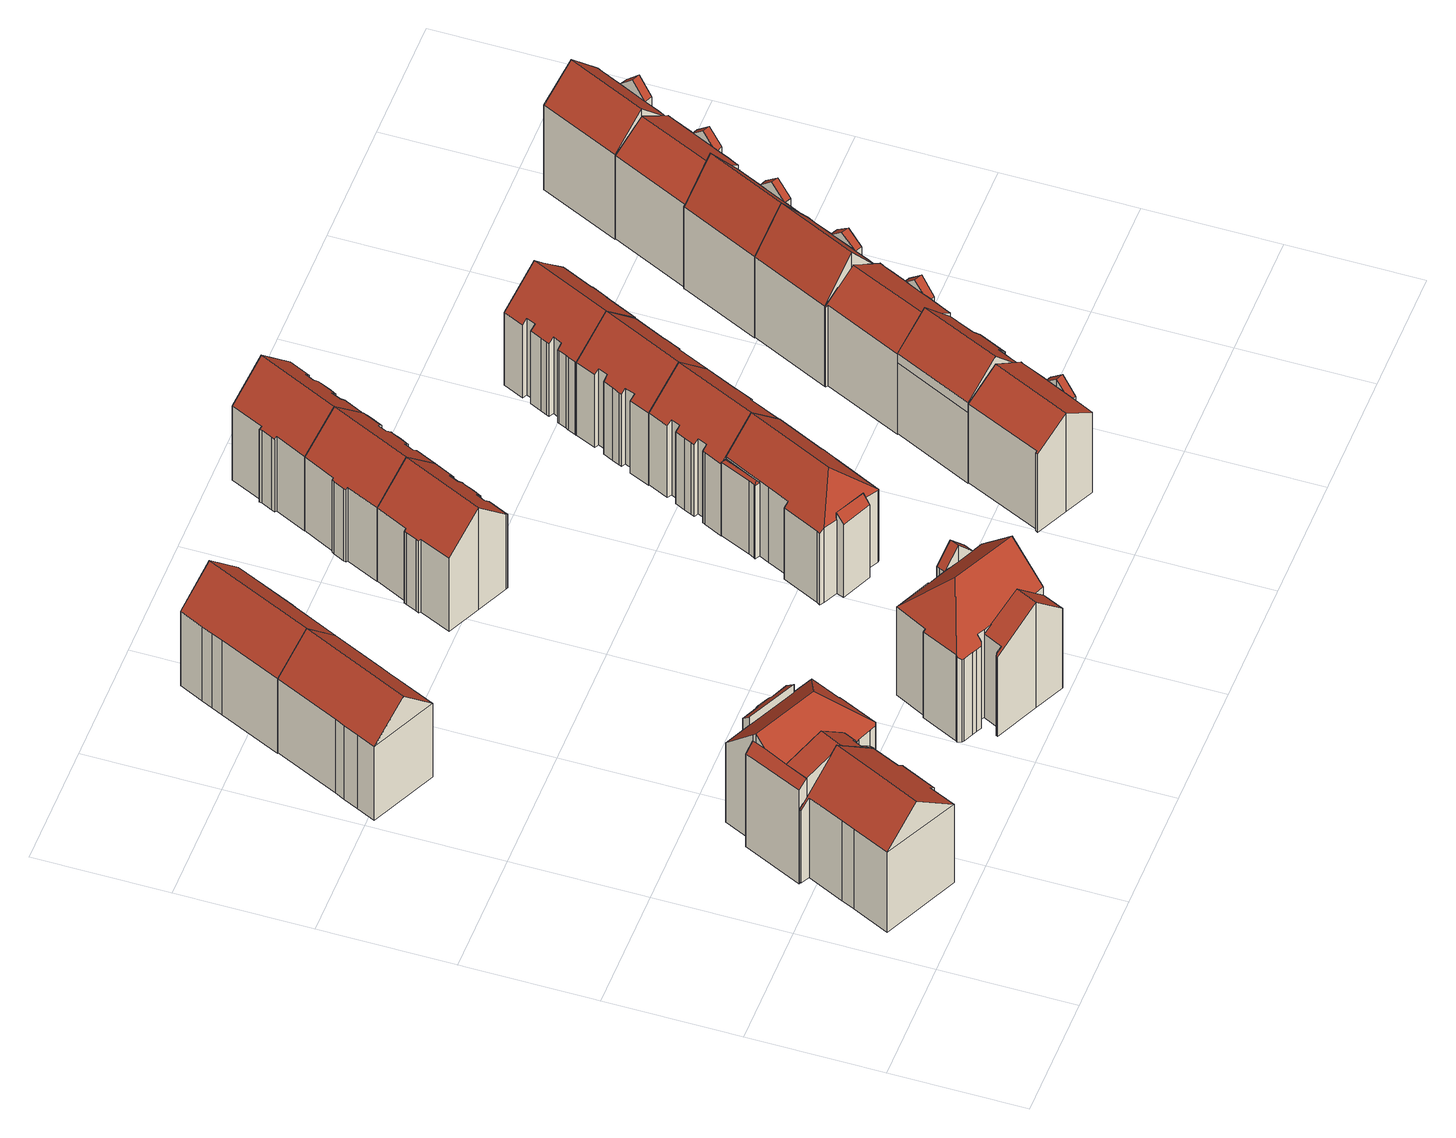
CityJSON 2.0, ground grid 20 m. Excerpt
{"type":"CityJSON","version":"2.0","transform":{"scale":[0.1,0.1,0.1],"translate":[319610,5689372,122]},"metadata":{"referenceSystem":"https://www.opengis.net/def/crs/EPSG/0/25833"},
"CityObjects":{
"building1":{"type":"Building","attributes":{"Dachtyp_tdc":"tdcFreeFormRoof","Gemeindeschluessel":14713000,"Dachneigung":39.75,"QualitaetDacherkennung":78,"Geometrietyp2DReferenz":"3000","function":"31001_9998","roofType":"5000","measuredHeight":20.87},"geometry":[{"type":"MultiSurface","lod":"2","boundaries":[[[0,1,2,3]],[[1,4,5,2]],[[4,6,7,5]],[[6,8,9,7]],[[8,10,11,9]],[[10,12,13,11]],[[12,14,15,13]],[[14,16,17,15]],[[16,18,19,17]],[[18,20,21,19]],[[20,22,23,21]],[[22,24,25,23]],[[24,26,27,25]],[[26,0,3,27]],[[8,6,4,1,28,29,12,10]],[[16,14,29,28,0,26,24,22,20,18]],[[14,12,29]],[[1,0,28]],[[3,2,5,7,9,11,13,15,17,19,21,23,25,27]]],"semantics":{"surfaces":[{"type":"WallSurface"},{"type":"RoofSurface"},{"type":"GroundSurface"}],"values":[0,0,0,0,0,0,0,0,0,0,0,0,0,0,1,1,0,0,2]}}]},
"building2":{"type":"Building","attributes":{"Gemeindeschluessel":14713000,"Geometrietyp2DReferenz":"3000","function":"31001_9998","roofType":"9999"},"children":["building2-1","building2-2","building2-3","building2-4"]},
"building2-1":{"type":"BuildingPart","attributes":{"Dachtyp_tdc":"tdcPolyFlatRoof","Dachneigung":44.65,"QualitaetDacherkennung":57,"Geometrietyp2DReferenz":"3000","roofType":"2100","measuredHeight":19.2},"parents":["building2"],"geometry":[{"type":"MultiSurface","lod":"2","boundaries":[[[30,31,32,33]],[[31,34,35,32]],[[34,36,37,35]],[[36,34,31,30,38,39,40]],[[33,32,35,37,41,42]],[[43,39,38]],[[33,42,43,38,30]],[[42,41,40,39,43]],[[41,37,36,40]]],"semantics":{"surfaces":[{"type":"WallSurface"},{"type":"RoofSurface"},{"type":"GroundSurface"},{"type":"ClosureSurface"}],"values":[0,0,0,1,2,0,3,3,3]}}]},
"building2-2":{"type":"BuildingPart","attributes":{"Dachtyp_tdc":"tdcGableRoof","Dachneigung":11.44,"QualitaetDacherkennung":42,"Geometrietyp2DReferenz":"3000","roofType":"3100","measuredHeight":20.58},"parents":["building2"],"geometry":[{"type":"MultiSurface","lod":"2","boundaries":[[[44,45,46,47]],[[45,48,49,46]],[[48,50,51,49]],[[50,52,53,51]],[[52,54,55,53]],[[54,56,57,55]],[[56,30,33,57]],[[58,44,47,59,60]],[[61,38,30,56]],[[56,54,52,50,48,45,44,58,62,61]],[[47,46,49,51,53,55,57,33,42,63,64,59]],[[42,33,30,38,43]],[[65,43,38,61]],[[63,42,43,65]],[[62,66,65,61]],[[66,64,63,65]],[[58,60,66,62]],[[60,59,64,66]]],"semantics":{"surfaces":[{"type":"WallSurface"},{"type":"RoofSurface"},{"type":"GroundSurface"},{"type":"ClosureSurface"}],"values":[0,0,0,0,0,0,0,0,1,1,2,3,0,3,0,3,0,3]}}]},
"building2-3":{"type":"BuildingPart","attributes":{"Dachtyp_tdc":"tdcPolyFlatRoof","Dachneigung":42.84,"QualitaetDacherkennung":52,"Geometrietyp2DReferenz":"3000","roofType":"2100","measuredHeight":16.58},"parents":["building2"],"geometry":[{"type":"MultiSurface","lod":"2","boundaries":[[[67,68,69,70]],[[68,71,72,69]],[[71,73,74,72]],[[73,75,76,74]],[[75,77,78,76]],[[77,79,80,78]],[[79,81,82,80]],[[81,83,84,85,82]],[[86,87,88,89]],[[87,67,70,88]],[[87,86,90,83,81,79,77,75,73,71,68,67]],[[70,69,72,74,76,78,80,82,85,91,88]],[[92,84,83,90]],[[92,91,85,84]],[[89,92,90,86]],[[89,88,91,92]]],"semantics":{"surfaces":[{"type":"WallSurface"},{"type":"RoofSurface"},{"type":"GroundSurface"},{"type":"ClosureSurface"}],"values":[0,0,0,0,0,0,0,0,0,0,1,2,0,3,0,3]}}]},
"building2-4":{"type":"BuildingPart","attributes":{"Dachtyp_tdc":"tdcHipAndGableRoof","Dachneigung":46.9,"QualitaetDacherkennung":41,"Geometrietyp2DReferenz":"3000","roofType":"5000","measuredHeight":20.92},"parents":["building2"],"geometry":[{"type":"MultiSurface","lod":"2","boundaries":[[[93,94,95,96]],[[94,97,98,95]],[[97,99,100,98]],[[99,60,59,100]],[[101,102,103,37,36]],[[102,89,88,103]],[[84,104,105,85]],[[104,106,107,105]],[[106,108,109,107]],[[108,110,111,109]],[[110,112,113,111]],[[112,114,115,113]],[[114,116,117,115]],[[116,93,96,117]],[[112,110,108,106,104,118]],[[104,84,92,89,102,101,119,118]],[[119,39,43,65,66,60,99,97,94,93,116,114,112,118]],[[96,95,98,100,59,64,63,42,41,37,103,88,91,85,105,107,109,111,113,115,117]],[[43,42,63,65]],[[65,63,64,66]],[[66,64,59,60]],[[40,39,119]],[[41,42,43,39,40]],[[101,36,40,119]],[[41,40,36,37]],[[91,88,89,92]],[[84,85,91,92]]],"semantics":{"surfaces":[{"type":"WallSurface"},{"type":"RoofSurface"},{"type":"GroundSurface"},{"type":"ClosureSurface"}],"values":[0,0,0,0,0,0,0,0,0,0,0,0,0,0,1,1,1,2,3,3,3,0,3,0,3,3,3]}}]},
"building3":{"type":"Building","attributes":{"Dachtyp_tdc":"tdcFreeFormRoof","Gemeindeschluessel":14713000,"Dachneigung":45.04,"QualitaetDacherkennung":90,"Geometrietyp2DReferenz":"3000","function":"31001_9998","roofType":"5000","measuredHeight":19.59},"geometry":[{"type":"MultiSurface","lod":"2","boundaries":[[[120,121,122,123]],[[121,124,125,122]],[[124,126,127,125]],[[126,128,129,127]],[[128,130,131,129]],[[130,132,133,131]],[[132,134,135,133]],[[134,136,137,135]],[[136,138,139,137]],[[138,140,141,139]],[[140,120,123,141]],[[130,128,142,143,138,136,134,132]],[[142,126,124,121,120,140,143]],[[138,143,140]],[[126,142,128]],[[123,122,125,127,129,131,133,135,137,139,141]]],"semantics":{"surfaces":[{"type":"WallSurface"},{"type":"RoofSurface"},{"type":"GroundSurface"}],"values":[0,0,0,0,0,0,0,0,0,0,0,1,1,0,0,2]}}]},
"building4":{"type":"Building","attributes":{"Dachtyp_tdc":"tdcFreeFormRoof","Gemeindeschluessel":14713000,"Dachneigung":44.85,"QualitaetDacherkennung":90,"Geometrietyp2DReferenz":"3000","function":"31001_9998","roofType":"5000","measuredHeight":19.82},"geometry":[{"type":"MultiSurface","lod":"2","boundaries":[[[126,144,145,146]],[[144,147,148,145]],[[147,149,150,148]],[[149,151,152,150]],[[151,153,154,152]],[[153,155,156,154]],[[155,157,158,156]],[[157,159,160,158]],[[159,161,162,160]],[[161,128,163,162]],[[128,126,146,163]],[[164,151,149,147,144,126,142]],[[161,159,157,155,153,164,142,128]],[[126,128,142]],[[153,151,164]],[[146,145,148,150,152,154,156,158,160,162,163]]],"semantics":{"surfaces":[{"type":"WallSurface"},{"type":"RoofSurface"},{"type":"GroundSurface"}],"values":[0,0,0,0,0,0,0,0,0,0,0,1,1,0,0,2]}}]},
"building5":{"type":"Building","attributes":{"Gemeindeschluessel":14713000,"Geometrietyp2DReferenz":"3000","function":"31001_9998","roofType":"9999"},"children":["building5-1","building5-2","building5-3"]},
"building5-1":{"type":"BuildingPart","attributes":{"Dachtyp_tdc":"tdcGableRoof","Dachneigung":51.27,"QualitaetDacherkennung":56,"Geometrietyp2DReferenz":"3000","roofType":"3100","measuredHeight":19.73},"parents":["building5"],"geometry":[{"type":"MultiSurface","lod":"2","boundaries":[[[165,166,167,168]],[[166,169,170,167]],[[169,171,172,170]],[[171,173,174,172]],[[173,175,176,174]],[[175,177,178,176]],[[177,179,180,178]],[[179,181,182,180]],[[177,175,173,171,169,166,165,183,184]],[[184,185,181,179,177]],[[186,168,167,170,172,174,176,178,180,182]],[[187,185,184]],[[186,182,181,185,187]],[[183,187,184]],[[165,168,186,187,183]]],"semantics":{"surfaces":[{"type":"WallSurface"},{"type":"RoofSurface"},{"type":"GroundSurface"},{"type":"ClosureSurface"}],"values":[0,0,0,0,0,0,0,0,1,1,2,0,3,0,3]}}]},
"building5-2":{"type":"BuildingPart","attributes":{"Dachtyp_tdc":"tdcHipAndGableRoof","Dachneigung":44.25,"QualitaetDacherkennung":59,"Geometrietyp2DReferenz":"3000","roofType":"5000","measuredHeight":22.32},"parents":["building5"],"geometry":[{"type":"MultiSurface","lod":"2","boundaries":[[[188,189,182,181]],[[188,190,191,189]],[[190,192,193,194,191]],[[195,196,197,198,199]],[[196,200,201,197]],[[200,202,203,201]],[[202,204,205,203]],[[204,206,207,205]],[[206,208,209,207]],[[208,210,211,209]],[[210,212,213,211]],[[212,214,215,213]],[[214,216,217,215]],[[216,218,219,217]],[[218,220,221,219]],[[220,222,167,221]],[[222,223,165,168,167]],[[220,218,216,214,224]],[[214,212,210,208,206,204,202,200,196,195,225,226,227,192,190,224]],[[190,188,181,228,185,187,183,223,222,220,224]],[[182,189,191,194,229,198,197,201,203,205,207,209,211,213,215,217,219,221,167,168,186]],[[227,193,192]],[[199,225,195]],[[198,229,226,225,199]],[[229,194,193,227,226]],[[228,181,185]],[[183,165,223]],[[181,182,186,187,185]],[[187,186,168,165,183]]],"semantics":{"surfaces":[{"type":"WallSurface"},{"type":"RoofSurface"},{"type":"GroundSurface"},{"type":"ClosureSurface"}],"values":[0,0,0,0,0,0,0,0,0,0,0,0,0,0,0,0,0,1,1,1,2,0,0,3,3,0,0,3,3]}}]},
"building5-3":{"type":"BuildingPart","attributes":{"Dachtyp_tdc":"tdcGableRoof","Dachneigung":33.72,"QualitaetDacherkennung":73,"Geometrietyp2DReferenz":"3000","roofType":"3100","measuredHeight":20.06},"parents":["building5"],"geometry":[{"type":"MultiSurface","lod":"2","boundaries":[[[230,231,232,233]],[[231,199,198,232]],[[193,234,235,194]],[[234,236,237,235]],[[236,238,239,237]],[[238,240,241,239]],[[240,230,233,241]],[[236,234,193,227,242]],[[242,225,199,231,230,240,238,236]],[[233,232,198,229,194,235,237,239,241]],[[226,225,242]],[[229,198,199,225,226]],[[227,226,242]],[[229,226,227,193,194]]],"semantics":{"surfaces":[{"type":"WallSurface"},{"type":"RoofSurface"},{"type":"GroundSurface"},{"type":"ClosureSurface"}],"values":[0,0,0,0,0,0,0,1,1,2,0,3,0,3]}}]},
"building6":{"type":"Building","attributes":{"Dachtyp_tdc":"tdcGableRoof","Gemeindeschluessel":14713000,"Dachneigung":44.15,"QualitaetDacherkennung":84,"Geometrietyp2DReferenz":"3000","function":"31001_9998","roofType":"3100","measuredHeight":19.46},"geometry":[{"type":"MultiSurface","lod":"2","boundaries":[[[243,244,245,246]],[[244,247,248,245]],[[247,249,250,248]],[[249,251,252,250]],[[251,253,254,252]],[[253,255,256,254]],[[255,257,258,256]],[[257,259,260,258]],[[259,261,262,260]],[[261,263,264,262]],[[263,265,266,264]],[[265,267,268,266]],[[267,269,270,268]],[[269,271,272,270]],[[271,273,274,272]],[[273,275,276,274]],[[275,277,278,276]],[[277,279,280,278]],[[279,281,282,280]],[[281,283,284,282]],[[283,285,286,284]],[[285,287,288,286]],[[287,243,246,288]],[[283,281,279,277,275,273,271,269,267,265]],[[265,263,261,259,257,255,253,251,249,247,244,243,287,285,283]],[[246,245,248,250,252,254,256,258,260,262,264,266,268,270,272,274,276,278,280,282,284,286,288]]],"semantics":{"surfaces":[{"type":"WallSurface"},{"type":"RoofSurface"},{"type":"GroundSurface"}],"values":[0,0,0,0,0,0,0,0,0,0,0,0,0,0,0,0,0,0,0,0,0,0,0,1,1,2]}}]},
"building7":{"type":"Building","attributes":{"Gemeindeschluessel":14713000,"Geometrietyp2DReferenz":"3000","function":"31001_9998","roofType":"9999"},"children":["building7-1","building7-2","building7-3"]},
"building7-1":{"type":"BuildingPart","attributes":{"Dachtyp_tdc":"tdcHipAndGableRoof","Dachneigung":44.62,"QualitaetDacherkennung":84,"Geometrietyp2DReferenz":"3000","roofType":"5000","measuredHeight":19.19},"parents":["building7"],"geometry":[{"type":"MultiSurface","lod":"2","boundaries":[[[289,290,291,292]],[[290,293,294,291]],[[293,295,296,297,294]],[[298,299,300,301,302]],[[299,303,304,300]],[[303,305,306,304]],[[305,307,308,306]],[[307,309,310,308]],[[309,311,312,310]],[[311,313,314,312]],[[313,315,316,314]],[[315,317,318,316]],[[317,319,320,318]],[[321,322,323,324]],[[322,325,326,323]],[[325,327,328,326]],[[327,289,292,328]],[[322,321,329,319,317,315,313,330]],[[313,311,309,307,305,303,299,330]],[[299,298,295,293,290,289,327,325,322,330]],[[292,291,294,297,301,300,304,306,308,310,312,314,316,318,320,331,324,323,326,328]],[[302,296,295,298]],[[302,301,297,296]],[[331,320,319,329]],[[321,324,331,329]]],"semantics":{"surfaces":[{"type":"WallSurface"},{"type":"RoofSurface"},{"type":"GroundSurface"},{"type":"ClosureSurface"}],"values":[0,0,0,0,0,0,0,0,0,0,0,0,0,0,0,0,0,1,1,1,2,0,3,3,3]}}]},
"building7-2":{"type":"BuildingPart","attributes":{"Dachtyp_tdc":"tdcFreeFormRoof","Dachneigung":43,"QualitaetDacherkennung":37,"Geometrietyp2DReferenz":"3000","roofType":"5000","measuredHeight":14.44},"parents":["building7"],"geometry":[{"type":"MultiSurface","lod":"2","boundaries":[[[332,333,334,335]],[[333,336,337,334]],[[336,302,301,337]],[[296,338,339,297]],[[338,332,335,339]],[[302,336,340]],[[336,333,332,338,341,340]],[[338,296,341]],[[296,302,340,341]],[[335,334,337,301,297,339]],[[297,301,302,296]]],"semantics":{"surfaces":[{"type":"WallSurface"},{"type":"RoofSurface"},{"type":"GroundSurface"},{"type":"ClosureSurface"}],"values":[0,0,0,0,0,1,1,1,1,2,3]}}]},
"building7-3":{"type":"BuildingPart","attributes":{"Dachtyp_tdc":"tdcPolyFlatRoof","Dachneigung":49.76,"QualitaetDacherkennung":43,"Geometrietyp2DReferenz":"3000","roofType":"2100","measuredHeight":15.34},"parents":["building7"],"geometry":[{"type":"MultiSurface","lod":"2","boundaries":[[[342,343,344,320,319]],[[343,345,346,344]],[[345,347,321,324,346]],[[348,347,345,343,342]],[[320,344,346,324,331]],[[329,321,347,348]],[[329,331,324,321]],[[319,329,348,342]],[[319,320,331,329]]],"semantics":{"surfaces":[{"type":"WallSurface"},{"type":"RoofSurface"},{"type":"GroundSurface"},{"type":"ClosureSurface"}],"values":[0,0,0,1,2,0,3,0,3]}}]},
"building8":{"type":"Building","attributes":{"Dachtyp_tdc":"tdcGableRoof","Gemeindeschluessel":14713000,"Dachneigung":44.43,"QualitaetDacherkennung":83,"Geometrietyp2DReferenz":"3000","function":"31001_9998","roofType":"3100","measuredHeight":19.57},"geometry":[{"type":"MultiSurface","lod":"2","boundaries":[[[349,350,351,352]],[[350,353,354,351]],[[353,355,356,354]],[[355,357,358,356]],[[357,359,360,358]],[[359,361,362,360]],[[361,363,364,362]],[[363,365,366,364]],[[365,367,368,366]],[[367,369,370,368]],[[369,285,371,370]],[[285,283,372,371]],[[283,281,373,372]],[[281,374,375,373]],[[374,376,377,375]],[[376,378,379,377]],[[378,380,381,379]],[[380,382,383,381]],[[382,384,385,383]],[[384,386,387,385]],[[386,388,389,387]],[[388,390,391,389]],[[390,392,393,391]],[[392,349,352,393]],[[388,386,384,382,380,378,376,374,281,283]],[[283,285,369,367,365,363,361,359,357,355,353,350,349,392,390,388]],[[352,351,354,356,358,360,362,364,366,368,370,371,372,373,375,377,379,381,383,385,387,389,391,393]]],"semantics":{"surfaces":[{"type":"WallSurface"},{"type":"RoofSurface"},{"type":"GroundSurface"}],"values":[0,0,0,0,0,0,0,0,0,0,0,0,0,0,0,0,0,0,0,0,0,0,0,0,1,1,2]}}]},
"building9":{"type":"Building","attributes":{"Dachtyp_tdc":"tdcGableRoof","Gemeindeschluessel":14713000,"Dachneigung":44.31,"QualitaetDacherkennung":84,"Geometrietyp2DReferenz":"3000","function":"31001_9998","roofType":"3100","measuredHeight":19.66},"geometry":[{"type":"MultiSurface","lod":"2","boundaries":[[[394,395,396,397]],[[395,398,399,396]],[[398,400,401,399]],[[400,402,403,401]],[[402,404,405,403]],[[404,406,407,405]],[[406,408,409,407]],[[408,410,411,409]],[[410,412,413,411]],[[412,414,415,413]],[[414,416,417,415]],[[416,418,419,417]],[[418,420,421,419]],[[420,422,423,421]],[[422,424,425,423]],[[424,426,427,425]],[[426,428,429,427]],[[428,430,431,429]],[[430,388,432,431]],[[388,386,433,432]],[[386,434,435,433]],[[434,394,397,435]],[[388,430,428,426,424,422,420,418,416,414,412,410,408,406]],[[406,404,402,400,398,395,394,434,386,388]],[[397,396,399,401,403,405,407,409,411,413,415,417,419,421,423,425,427,429,431,432,433,435]]],"semantics":{"surfaces":[{"type":"WallSurface"},{"type":"RoofSurface"},{"type":"GroundSurface"}],"values":[0,0,0,0,0,0,0,0,0,0,0,0,0,0,0,0,0,0,0,0,0,0,1,1,2]}}]},
"building10":{"type":"Building","attributes":{"Dachtyp_tdc":"tdcGableRoof","Gemeindeschluessel":14713000,"Dachneigung":44.02,"QualitaetDacherkennung":83,"Geometrietyp2DReferenz":"3000","function":"31001_9998","roofType":"3100","measuredHeight":19.25},"geometry":[{"type":"MultiSurface","lod":"2","boundaries":[[[436,437,438,439]],[[437,440,441,438]],[[440,442,443,441]],[[442,444,445,443]],[[444,446,447,445]],[[446,448,449,447]],[[448,450,451,449]],[[450,452,453,451]],[[452,454,455,453]],[[454,456,457,455]],[[456,458,459,457]],[[458,460,461,459]],[[460,462,463,461]],[[462,464,465,463]],[[464,466,467,465]],[[466,468,469,467]],[[468,470,471,469]],[[470,472,473,471]],[[472,474,475,473]],[[474,476,477,475]],[[476,436,439,477]],[[472,470,468,466,464,462,460,458]],[[458,456,454,452,450,448,446,444,442,440,437,436,476,474,472]],[[439,438,441,443,445,447,449,451,453,455,457,459,461,463,465,467,469,471,473,475,477]]],"semantics":{"surfaces":[{"type":"WallSurface"},{"type":"RoofSurface"},{"type":"GroundSurface"}],"values":[0,0,0,0,0,0,0,0,0,0,0,0,0,0,0,0,0,0,0,0,0,1,1,2]}}]},
"building11":{"type":"Building","attributes":{"Gemeindeschluessel":14713000,"Geometrietyp2DReferenz":"3000","function":"31001_9998","roofType":"9999"},"children":["building11-1","building11-2"]},
"building11-1":{"type":"BuildingPart","attributes":{"Dachtyp_tdc":"tdcGableRoof","Dachneigung":36.15,"QualitaetDacherkennung":61,"Geometrietyp2DReferenz":"3000","roofType":"3100","measuredHeight":18.85},"parents":["building11"],"geometry":[{"type":"MultiSurface","lod":"2","boundaries":[[[478,479,480,481]],[[479,482,483,480]],[[482,484,485,483]],[[484,486,487,485]],[[486,488,489,487]],[[488,490,491,489]],[[490,492,491]],[[493,494,495,496,497]],[[494,498,499,495]],[[498,500,501,499]],[[500,478,481,501]],[[494,493,502,503,504,490,488,486,484,482]],[[482,479,478,500,498,494]],[[481,480,483,485,487,489,491,505,496,495,499,501]],[[497,502,493]],[[504,492,490]],[[496,505,503,502,497]],[[505,491,492,504,503]]],"semantics":{"surfaces":[{"type":"WallSurface"},{"type":"RoofSurface"},{"type":"GroundSurface"},{"type":"ClosureSurface"}],"values":[0,0,0,0,0,0,0,0,0,0,0,1,1,2,0,0,3,3]}}]},
"building11-2":{"type":"BuildingPart","attributes":{"Dachtyp_tdc":"tdcGableRoof","Dachneigung":45.6,"QualitaetDacherkennung":37,"Geometrietyp2DReferenz":"3000","roofType":"3100","measuredHeight":16.91},"parents":["building11"],"geometry":[{"type":"MultiSurface","lod":"2","boundaries":[[[506,497,496,507]],[[492,508,509,491]],[[508,510,511,509]],[[510,512,513,511]],[[512,514,515,513]],[[514,516,517,515]],[[510,508,492,504,518]],[[518,502,516,506,497,506,516,514,512,510]],[[517,507,496,507,517,505,491,509,511,513,515]],[[516,506,507,517]],[[503,502,518]],[[505,517,516,502,503]],[[504,503,518]],[[505,503,504,492,491]]],"semantics":{"surfaces":[{"type":"WallSurface"},{"type":"RoofSurface"},{"type":"GroundSurface"},{"type":"ClosureSurface"}],"values":[0,0,0,0,0,0,1,1,2,3,0,3,0,3]}}]},
"building12":{"type":"Building","attributes":{"Dachtyp_tdc":"tdcGableRoof","Gemeindeschluessel":14713000,"Dachneigung":45,"QualitaetDacherkennung":86,"Geometrietyp2DReferenz":"3000","function":"31001_9998","roofType":"3100","measuredHeight":19.48},"geometry":[{"type":"MultiSurface","lod":"2","boundaries":[[[519,520,521,522]],[[520,523,524,521]],[[523,525,526,524]],[[525,527,528,526]],[[527,529,530,528]],[[529,531,532,530]],[[531,533,534,532]],[[533,535,536,534]],[[535,537,538,536]],[[537,539,540,538]],[[539,541,542,540]],[[541,543,544,542]],[[543,545,546,544]],[[545,547,548,546]],[[547,549,550,548]],[[549,460,551,550]],[[460,552,553,551]],[[552,554,555,553]],[[554,556,557,555]],[[556,519,522,557]],[[552,460,549,547,545,543,541,539]],[[539,537,535,533,531,529,527,525,523,520,519,556,554,552]],[[522,521,524,526,528,530,532,534,536,538,540,542,544,546,548,550,551,553,555,557]]],"semantics":{"surfaces":[{"type":"WallSurface"},{"type":"RoofSurface"},{"type":"GroundSurface"}],"values":[0,0,0,0,0,0,0,0,0,0,0,0,0,0,0,0,0,0,0,0,1,1,2]}}]},
"building13":{"type":"Building","attributes":{"Dachtyp_tdc":"tdcFreeFormRoof","Gemeindeschluessel":14713000,"Dachneigung":47.88,"QualitaetDacherkennung":55,"Geometrietyp2DReferenz":"3000","function":"31001_9998","roofType":"5000","measuredHeight":20.27},"geometry":[{"type":"MultiSurface","lod":"2","boundaries":[[[558,559,560,561]],[[559,562,563,560]],[[562,564,565,563]],[[564,566,567,565]],[[566,568,569,567]],[[568,570,571,569]],[[570,572,573,571]],[[572,574,575,573]],[[574,576,577,575]],[[576,578,579,577]],[[578,558,561,579]],[[580,581,582,583,584,585,586,587,588,570,589]],[[583,590,591,584]],[[578,585,584,591,558]],[[558,591,590,559]],[[559,590,583,582,562]],[[566,580,589,568]],[[568,589,570]],[[570,588,572]],[[572,588,587,574]],[[574,587,586,576]],[[576,586,585,578]],[[562,582,581,564]],[[564,581,580,566]],[[561,560,563,565,567,569,571,573,575,577,579]]],"semantics":{"surfaces":[{"type":"WallSurface"},{"type":"RoofSurface"},{"type":"GroundSurface"}],"values":[0,0,0,0,0,0,0,0,0,0,0,1,1,0,0,0,0,0,0,0,0,0,0,0,2]}}]},
"building14":{"type":"Building","attributes":{"Dachtyp_tdc":"tdcGableRoof","Gemeindeschluessel":14713000,"Dachneigung":44.81,"QualitaetDacherkennung":83,"Geometrietyp2DReferenz":"3000","function":"31001_9998","roofType":"3100","measuredHeight":19.54},"geometry":[{"type":"MultiSurface","lod":"2","boundaries":[[[592,593,594,595]],[[593,596,597,594]],[[596,598,599,597]],[[598,600,601,599]],[[600,602,603,601]],[[602,604,605,603]],[[604,606,607,605]],[[606,608,609,607]],[[608,610,611,609]],[[610,612,613,611]],[[612,614,615,613]],[[614,616,617,615]],[[616,618,619,617]],[[618,620,621,619]],[[620,622,623,621]],[[622,624,625,623]],[[624,626,627,625]],[[626,628,629,627]],[[628,630,631,629]],[[630,632,633,631]],[[632,634,635,633]],[[634,539,636,635]],[[539,637,638,636]],[[637,639,640,638]],[[639,592,595,640]],[[539,634,632,630,628,626,624,622,620]],[[620,618,616,614,612,610,608,606,604,602,600,598,596,593,592,639,637,539]],[[595,594,597,599,601,603,605,607,609,611,613,615,617,619,621,623,625,627,629,631,633,635,636,638,640]]],"semantics":{"surfaces":[{"type":"WallSurface"},{"type":"RoofSurface"},{"type":"GroundSurface"}],"values":[0,0,0,0,0,0,0,0,0,0,0,0,0,0,0,0,0,0,0,0,0,0,0,0,0,1,1,2]}}]},
"building15":{"type":"Building","attributes":{"Gemeindeschluessel":14713000,"Geometrietyp2DReferenz":"3000","function":"31001_9998","roofType":"9999"},"children":["building15-1","building15-2"]},
"building15-1":{"type":"BuildingPart","attributes":{"Dachtyp_tdc":"tdcGableRoof","Dachneigung":45.87,"QualitaetDacherkennung":59,"Geometrietyp2DReferenz":"3000","roofType":"3100","measuredHeight":17.24},"parents":["building15"],"geometry":[{"type":"MultiSurface","lod":"2","boundaries":[[[641,642,643,644]],[[642,645,646,643]],[[645,647,648,646]],[[649,650,651,652,653]],[[645,652,651,654,647]],[[642,653,652,645]],[[641,649,653,642]],[[643,646,648,644]],[[644,648,647,641]],[[651,650,654]],[[654,650,649,641,647]]],"semantics":{"surfaces":[{"type":"WallSurface"},{"type":"RoofSurface"},{"type":"GroundSurface"},{"type":"ClosureSurface"}],"values":[0,0,0,1,1,0,0,2,3,0,3]}}]},
"building15-2":{"type":"BuildingPart","attributes":{"Dachtyp_tdc":"tdcGableRoof","Dachneigung":36.72,"QualitaetDacherkennung":59,"Geometrietyp2DReferenz":"3000","roofType":"3100","measuredHeight":19.15},"parents":["building15"],"geometry":[{"type":"MultiSurface","lod":"2","boundaries":[[[655,656,657,658]],[[656,659,660,657]],[[659,661,662,660]],[[661,663,664,662]],[[663,665,666,664]],[[665,667,668,666]],[[667,669,641,644,668]],[[670,648,647]],[[670,671,672,648]],[[671,673,674,672]],[[673,675,676,674]],[[675,677,678,676]],[[677,679,680,678]],[[679,655,658,680]],[[675,673,671,670,654,650,669,667,665,663,661,659]],[[659,656,655,679,677,675]],[[658,657,660,662,664,666,668,644,648,672,674,676,678,680]],[[641,669,649]],[[647,654,670]],[[650,649,669]],[[647,648,644,641]],[[647,641,649,650,654]]],"semantics":{"surfaces":[{"type":"WallSurface"},{"type":"RoofSurface"},{"type":"GroundSurface"},{"type":"ClosureSurface"}],"values":[0,0,0,0,0,0,0,0,0,0,0,0,0,0,1,1,2,0,0,0,3,3]}}]},
"building16":{"type":"Building","attributes":{"Gemeindeschluessel":14713000,"Geometrietyp2DReferenz":"3000","function":"31001_9998","roofType":"9999"},"children":["building16-1","building16-2"]},
"building16-1":{"type":"BuildingPart","attributes":{"Dachtyp_tdc":"tdcGableRoof","Dachneigung":38.39,"QualitaetDacherkennung":68,"Geometrietyp2DReferenz":"3000","roofType":"3100","measuredHeight":17.07},"parents":["building16"],"geometry":[{"type":"MultiSurface","lod":"2","boundaries":[[[681,682,683,684]],[[682,685,686,683]],[[685,687,688,686]],[[685,682,689]],[[682,681,690,691,689]],[[687,685,689,691,692]],[[684,683,686,688]],[[684,688,687,681]],[[691,690,692]],[[692,690,681,687]]],"semantics":{"surfaces":[{"type":"WallSurface"},{"type":"RoofSurface"},{"type":"GroundSurface"},{"type":"ClosureSurface"}],"values":[0,0,0,0,1,1,2,3,0,3]}}]},
"building16-2":{"type":"BuildingPart","attributes":{"Dachtyp_tdc":"tdcGableRoof","Dachneigung":52.2,"QualitaetDacherkennung":71,"Geometrietyp2DReferenz":"3000","roofType":"3100","measuredHeight":21.89},"parents":["building16"],"geometry":[{"type":"MultiSurface","lod":"2","boundaries":[[[693,694,681,684]],[[695,688,687]],[[695,696,697,688]],[[696,698,699,697]],[[698,700,701,699]],[[700,702,703,701]],[[702,704,705,703]],[[704,706,707,705]],[[706,708,709,707]],[[708,710,711,709]],[[710,712,713,711]],[[712,714,715,713]],[[714,716,717,715]],[[716,718,719,717]],[[718,693,684,719]],[[714,712,710,708]],[[708,706,704,702,700,698,696,695,692,690,694,693,718,716,714]],[[684,688,697,699,701,703,705,707,709,711,713,715,717,719]],[[687,692,695]],[[690,681,694]],[[687,688,684,681]],[[687,681,690,692]]],"semantics":{"surfaces":[{"type":"WallSurface"},{"type":"RoofSurface"},{"type":"GroundSurface"},{"type":"ClosureSurface"}],"values":[0,0,0,0,0,0,0,0,0,0,0,0,0,0,0,1,1,2,0,0,3,3]}}]},
"building17":{"type":"Building","attributes":{"Gemeindeschluessel":14713000,"Geometrietyp2DReferenz":"3000","function":"31001_9998","roofType":"9999"},"children":["building17-1","building17-2"]},
"building17-1":{"type":"BuildingPart","attributes":{"Dachtyp_tdc":"tdcGableRoof","Dachneigung":43.31,"QualitaetDacherkennung":60,"Geometrietyp2DReferenz":"3000","roofType":"3100","measuredHeight":17.41},"parents":["building17"],"geometry":[{"type":"MultiSurface","lod":"2","boundaries":[[[720,721,722,723]],[[721,724,725,722]],[[726,720,723,727]],[[728,729,730,731,732]],[[733,731,730,734,724]],[[721,733,724]],[[720,732,731,733,721]],[[726,728,732,720]],[[723,722,725,727]],[[727,725,724,726]],[[730,729,734]],[[734,729,728,726,724]]],"semantics":{"surfaces":[{"type":"WallSurface"},{"type":"RoofSurface"},{"type":"GroundSurface"},{"type":"ClosureSurface"}],"values":[0,0,0,1,1,0,0,0,2,3,0,3]}}]},
"building17-2":{"type":"BuildingPart","attributes":{"Dachtyp_tdc":"tdcGableRoof","Dachneigung":53.65,"QualitaetDacherkennung":72,"Geometrietyp2DReferenz":"3000","roofType":"3100","measuredHeight":22.11},"parents":["building17"],"geometry":[{"type":"MultiSurface","lod":"2","boundaries":[[[735,736,728,726,727,737]],[[738,725,724]],[[738,739,740,725]],[[739,741,742,740]],[[741,714,743,742]],[[714,712,744,743]],[[712,745,746,744]],[[745,747,748,746]],[[747,749,750,748]],[[749,751,752,750]],[[751,735,737,752]],[[747,745,712,714]],[[714,741,739,738,734,729,736,735,751,749,747]],[[737,727,725,740,742,743,744,746,748,750,752]],[[724,734,738]],[[729,728,736]],[[724,725,727,726]],[[724,726,728,729,734]]],"semantics":{"surfaces":[{"type":"WallSurface"},{"type":"RoofSurface"},{"type":"GroundSurface"},{"type":"ClosureSurface"}],"values":[0,0,0,0,0,0,0,0,0,0,0,1,1,2,0,0,3,3]}}]},
"building18":{"type":"Building","attributes":{"Gemeindeschluessel":14713000,"Geometrietyp2DReferenz":"3000","function":"31001_9998","roofType":"9999"},"children":["building18-1","building18-2"]},
"building18-1":{"type":"BuildingPart","attributes":{"Dachtyp_tdc":"tdcGableRoof","Dachneigung":35.39,"QualitaetDacherkennung":61,"Geometrietyp2DReferenz":"3000","roofType":"3100","measuredHeight":19.53},"parents":["building18"],"geometry":[{"type":"MultiSurface","lod":"2","boundaries":[[[753,754,755]],[[756,757,758,759,760]],[[757,761,762,758]],[[761,763,764,762]],[[763,765,766,764]],[[765,745,767,766]],[[745,768,769,767]],[[768,770,771,769]],[[770,772,773,771]],[[772,774,775,773]],[[774,776,777,775]],[[776,778,779,777]],[[778,753,755,779]],[[774,772,770,768,745,765]],[[765,763,761,757,756,780,781,753,778,776,774]],[[755,759,758,762,764,766,767,769,771,773,775,777,779]],[[760,780,756]],[[781,754,753]],[[760,759,755,754]],[[760,754,781,780]]],"semantics":{"surfaces":[{"type":"WallSurface"},{"type":"RoofSurface"},{"type":"GroundSurface"},{"type":"ClosureSurface"}],"values":[0,0,0,0,0,0,0,0,0,0,0,0,0,1,1,2,0,0,3,3]}}]},
"building18-2":{"type":"BuildingPart","attributes":{"Dachtyp_tdc":"tdcGableRoof","Dachneigung":43.21,"QualitaetDacherkennung":66,"Geometrietyp2DReferenz":"3000","roofType":"3100","measuredHeight":17.49},"parents":["building18"],"geometry":[{"type":"MultiSurface","lod":"2","boundaries":[[[754,782,783,755]],[[782,784,785,783]],[[784,760,759,785]],[[784,782,786]],[[782,754,781,787,786]],[[760,784,786,787,780]],[[755,783,785,759]],[[755,759,760,754]],[[787,781,780]],[[780,781,754,760]]],"semantics":{"surfaces":[{"type":"WallSurface"},{"type":"RoofSurface"},{"type":"GroundSurface"},{"type":"ClosureSurface"}],"values":[0,0,0,0,1,1,2,3,0,3]}}]},
"building19":{"type":"Building","attributes":{"Gemeindeschluessel":14713000,"Geometrietyp2DReferenz":"3000","function":"31001_9998","roofType":"9999"},"children":["building19-1","building19-2"]},
"building19-1":{"type":"BuildingPart","attributes":{"Dachtyp_tdc":"tdcGableRoof","Dachneigung":47.66,"QualitaetDacherkennung":64,"Geometrietyp2DReferenz":"3000","roofType":"3100","measuredHeight":21.07},"parents":["building19"],"geometry":[{"type":"MultiSurface","lod":"2","boundaries":[[[788,789,790,791]],[[789,792,793,790]],[[792,794,795,793]],[[796,797,798,799]],[[797,800,801,798]],[[800,802,803,801]],[[802,804,805,803]],[[804,806,807,805]],[[806,808,809,807]],[[808,788,791,809]],[[804,802,800,797,796,810,794,792,789,788]],[[788,808,806,804]],[[791,790,793,795,799,798,801,803,805,807,809]],[[799,795,794,810,796]]],"semantics":{"surfaces":[{"type":"WallSurface"},{"type":"RoofSurface"},{"type":"GroundSurface"},{"type":"ClosureSurface"}],"values":[0,0,0,0,0,0,0,0,0,0,1,1,2,3]}}]},
"building19-2":{"type":"BuildingPart","attributes":{"Dachtyp_tdc":"tdcGableRoof","Dachneigung":47.85,"QualitaetDacherkennung":60,"Geometrietyp2DReferenz":"3000","roofType":"3100","measuredHeight":18.1},"parents":["building19"],"geometry":[{"type":"MultiSurface","lod":"2","boundaries":[[[811,812,813,814]],[[812,796,799,813]],[[794,811,814,795]],[[794,815,816,811]],[[812,816,815,796]],[[796,815,794,810]],[[811,816,812]],[[814,813,799,795]],[[794,795,799,796,810]]],"semantics":{"surfaces":[{"type":"WallSurface"},{"type":"RoofSurface"},{"type":"GroundSurface"},{"type":"ClosureSurface"}],"values":[0,0,0,1,1,0,0,2,3]}}]}
},
"vertices":[
[144,25,170],[29,79,173],[29,79,20],[144,25,20],[55,134,173],[55,134,20],[64,154,173],[64,154,20],[90,209,172],[90,209,20],[77,216,158],[77,216,20],[78,219,158],[78,219,20],[205,159,170],[205,159,20],[187,119,170],[187,119,20],[195,115,163],[195,115,20],[194,114,163],[194,114,20],[170,62,163],[170,62,20],[165,64,167],[165,64,20],[162,65,170],[162,65,20],[80,55,229],[142,189,229],
[90,213,208],[78,219,195],[78,219,16],[90,213,16],[119,308,194],[119,308,16],[132,303,208],[132,303,16],[106,247,208],[123,282,208],[130,297,208],[130,297,16],[106,247,16],[106,247,166],
[198,182,185],[194,184,188],[194,184,16],[198,182,16],[188,171,188],[188,171,16],[204,164,174],[204,164,16],[205,159,171],[205,159,16],[187,168,188],[187,168,16],[150,185,222],[150,185,16],[206,200,185],[206,200,16],[206,200,166],[166,219,222],[203,202,188],[166,219,16],[203,202,16],[166,219,166],[203,202,166],
[201,341,169],[227,329,169],[227,329,16],[201,341,16],[228,331,167],[228,331,16],[231,330,167],[231,330,16],[249,322,166],[249,322,16],[252,320,166],[252,320,16],[251,318,168],[251,318,16],[277,306,169],[277,306,16],[271,294,181],[271,294,167],[271,294,16],[195,329,182],[195,329,181],[195,329,16],[195,329,167],[270,293,182],[270,293,16],[270,293,167],
[223,186,159],[219,187,159],[219,187,16],[223,186,16],[217,192,163],[217,192,16],[218,195,166],[218,195,16],[132,303,219],[153,348,167],[153,348,16],[301,279,167],[301,279,16],[280,233,167],[280,233,16],[281,233,167],[281,233,16],[284,232,163],[284,232,16],[257,174,163],[257,174,16],[253,173,161],[253,173,16],[244,177,160],[244,177,16],[228,251,225],[130,297,225],
[20,817,153],[30,839,153],[30,839,12],[20,817,12],[37,853,153],[37,853,12],[82,950,153],[82,950,12],[182,904,153],[182,904,12],[150,835,153],[150,835,12],[148,830,153],[148,830,12],[140,814,153],[140,814,12],[138,809,153],[138,809,12],[107,742,153],[107,742,12],[7,789,153],[7,789,12],[132,927,208],[57,765,208],
[124,1042,153],[124,1042,10],[82,950,10],[132,1059,152],[132,1059,10],[140,1076,152],[140,1076,10],[157,1112,152],[157,1112,10],[257,1066,153],[257,1066,10],[225,997,154],[225,997,10],[223,992,154],[223,992,10],[215,975,154],[215,975,10],[212,970,154],[212,970,10],[182,904,10],[207,1089,208],
[503,185,142],[503,186,142],[503,186,15],[503,185,15],[509,182,151],[509,182,15],[531,173,180],[531,173,15],[535,181,180],[535,181,15],[537,186,180],[537,186,15],[560,175,212],[560,175,15],[585,164,181],[585,164,15],[579,150,181],[579,150,15],[532,172,182],[554,161,212],[578,150,182],[554,161,15],[554,161,182],
[594,143,182],[594,143,15],[570,92,238],[570,92,15],[546,40,182],[546,40,167],[546,40,15],[446,88,183],[435,94,183],[435,94,15],[446,88,15],[446,88,175],[431,87,176],[431,87,15],[426,85,172],[426,85,15],[418,89,172],[418,89,15],[412,92,172],[412,92,15],[397,99,172],[397,99,15],[394,101,172],[394,101,15],[392,107,177],[392,107,15],[393,109,180],[393,109,15],[419,164,179],[419,164,15],[422,162,183],[422,162,15],[447,211,183],[447,211,15],[503,186,182],[503,185,182],[474,138,238],[457,83,183],[501,61,183],[532,46,182],[579,150,182],[501,61,15],
[424,63,169],[432,59,175],[432,59,15],[424,63,15],[531,8,167],[531,8,15],[486,29,216],[486,29,15],[419,60,166],[419,60,15],[420,62,166],[420,62,15],[501,61,216],
[504,856,156],[498,843,156],[498,843,7],[504,856,7],[505,839,148],[505,839,7],[502,835,148],[502,835,7],[497,822,148],[497,822,7],[490,808,148],[490,808,7],[483,811,156],[483,811,7],[476,798,156],[476,798,7],[484,794,148],[484,794,7],[469,763,148],[469,763,7],[467,764,150],[467,764,7],[420,786,202],[420,786,7],[369,810,147],[369,810,7],[390,857,147],[390,857,7],[388,859,144],[388,859,7],[390,863,144],[390,863,7],[397,879,144],[397,879,7],[399,883,144],[399,883,7],[402,882,147],[402,882,7],[425,930,147],[425,930,7],[476,907,202],[476,907,7],[526,884,148],[526,884,7],[511,853,148],[511,853,7],
[602,422,146],[609,419,153],[609,419,10],[602,422,10],[624,451,154],[624,451,10],[631,466,154],[631,466,150],[631,466,10],[659,523,154],[702,503,202],[702,503,10],[659,523,10],[659,523,150],[751,480,149],[751,480,10],[719,411,148],[719,411,10],[721,409,145],[721,409,10],[710,386,145],[710,386,10],[708,387,148],[708,387,10],[674,315,147],[674,315,10],[672,315,147],[672,315,10],[647,328,150],[647,328,10],[647,327,149],[647,327,10],[600,348,151],[579,358,153],[579,358,10],[600,348,10],[573,362,146],[573,362,10],[576,367,146],[576,367,10],[601,349,152],[641,373,202],[601,349,10],
[626,473,150],[630,481,150],[630,481,10],[626,473,10],[650,527,150],[650,527,10],[624,470,150],[624,470,10],[653,521,154],[630,471,154],
[647,327,163],[642,316,149],[642,316,10],[596,337,149],[596,337,10],[600,348,163],[601,349,163],
[574,986,148],[568,973,148],[568,973,6],[574,986,6],[560,976,155],[560,976,6],[554,963,155],[554,963,6],[562,958,147],[562,958,6],[560,955,147],[560,955,6],[554,942,148],[554,942,6],[547,929,148],[547,929,6],[539,931,156],[539,931,6],[533,918,155],[533,918,6],[540,915,148],[540,915,6],[526,884,6],[476,907,6],[425,930,6],[448,979,147],[448,979,6],[445,980,144],[445,980,6],[446,984,144],[446,984,6],[454,1000,144],[454,1000,6],[456,1004,144],[456,1004,6],[458,1003,147],[458,1003,6],[481,1051,147],[481,1051,6],[532,1027,202],[532,1027,6],[582,1004,148],[582,1004,6],[578,994,148],[578,994,6],
[501,1100,144],[503,1105,144],[503,1105,5],[501,1100,5],[511,1121,144],[511,1121,5],[512,1125,144],[512,1125,5],[515,1123,147],[515,1123,5],[538,1172,147],[538,1172,5],[589,1149,202],[589,1149,5],[639,1126,147],[639,1126,5],[624,1094,147],[624,1094,5],[617,1097,155],[617,1097,5],[611,1084,155],[611,1084,5],[618,1080,146],[618,1080,5],[616,1075,146],[616,1075,5],[610,1062,147],[610,1062,5],[603,1050,147],[603,1050,5],[596,1053,155],[596,1053,5],[590,1039,155],[590,1039,5],[597,1035,147],[597,1035,5],[582,1004,147],[582,1004,5],[532,1027,5],[481,1051,5],[504,1098,148],[504,1098,5],
[665,558,146],[672,555,153],[672,555,9],[665,558,9],[678,569,153],[678,569,9],[672,572,146],[672,572,9],[674,577,146],[674,577,9],[679,588,146],[679,588,9],[686,603,146],[686,603,9],[693,600,153],[693,600,9],[699,613,153],[699,613,9],[693,617,146],[693,617,9],[707,648,146],[707,648,9],[759,624,201],[759,624,9],[807,601,148],[807,601,9],[785,553,148],[785,553,9],[787,552,145],[787,552,9],[776,527,145],[776,527,9],[773,529,148],[773,529,9],[751,480,148],[751,480,9],[703,503,201],[703,503,9],[650,527,146],[650,527,9],[663,554,146],[663,554,9],
[793,135,165],[845,249,164],[845,249,14],[793,135,14],[892,227,202],[892,227,14],[937,207,168],[937,207,14],[935,204,168],[935,204,14],[929,189,168],[929,189,14],[919,168,168],[919,168,14],[919,168,161],[881,88,168],[837,109,202],[837,109,14],[881,88,14],[881,88,116],[789,132,163],[789,132,14],[791,136,163],[791,136,14],[903,134,168],[909,147,168],[916,162,168],[909,147,14],
[882,89,117],[882,89,14],[930,163,161],[930,163,14],[920,143,183],[920,143,14],[910,121,158],[910,121,14],[899,126,158],[899,126,14],[888,103,132],[888,103,14],[909,147,183],
[728,675,153],[734,690,152],[734,690,7],[728,675,7],[728,693,145],[728,693,7],[730,697,145],[730,697,7],[735,708,146],[735,708,7],[742,723,146],[742,723,7],[749,721,153],[749,721,7],[755,735,153],[755,735,7],[749,738,146],[749,738,7],[763,769,146],[763,769,7],[814,745,202],[814,745,7],[863,721,148],[863,721,7],[840,672,148],[840,672,7],[842,672,146],[842,672,7],[831,648,146],[831,648,7],[829,649,148],[829,649,7],[807,601,7],[758,624,202],[758,624,7],[707,648,145],[707,648,7],[721,679,145],[721,679,7],
[845,249,147],[900,367,147],[900,367,12],[845,249,12],[991,325,147],[991,325,12],[989,320,147],[989,320,12],[983,308,147],[983,308,12],[974,287,147],[974,287,12],[985,281,147],[985,281,12],[965,239,147],[965,239,12],[954,244,147],[954,244,12],[943,221,147],[943,221,12],[937,207,147],[937,207,12],[983,308,161],[989,320,161],[991,325,161],[947,345,215],[893,227,215],[937,207,161],[943,221,161],[954,244,162],[965,239,148],[974,287,161],[900,367,166],[845,249,166],
[769,782,145],[771,786,145],[771,786,6],[769,782,6],[776,797,145],[776,797,6],[777,800,145],[777,800,6],[784,797,153],[784,797,6],[791,810,153],[791,810,6],[784,814,145],[784,814,6],[785,818,145],[785,818,6],[790,827,145],[790,827,6],[798,845,145],[798,845,6],[805,841,153],[805,841,6],[811,855,153],[811,855,6],[804,858,145],[804,858,6],[819,889,145],[819,889,6],[870,865,202],[870,865,6],[885,858,185],[885,858,6],[919,841,149],[919,841,6],[897,794,149],[897,794,6],[899,793,147],[899,793,6],[888,769,146],[888,769,6],[886,770,149],[886,770,6],[863,721,149],[863,721,6],[814,745,6],[763,769,145],[763,769,6],[764,771,145],[764,771,6],
[1029,404,158],[1040,399,158],[1040,399,10],[1029,404,10],[1020,357,158],[1020,357,10],[1009,362,158],[1009,362,10],[1029,404,160],[1026,398,167],[1019,384,183],[1030,378,183],[1040,399,160],[1012,370,167],
[951,485,162],[952,487,162],[952,487,10],[951,485,10],[1001,464,202],[1001,464,10],[1047,442,167],[1047,442,10],[1045,438,167],[1045,438,10],[1043,435,167],[1043,435,10],[1039,426,167],[1039,426,10],[1029,404,167],[1009,362,167],[998,339,167],[998,339,10],[991,325,167],[991,325,10],[946,345,202],[946,345,10],[900,367,164],[900,367,10],[954,483,164],[954,483,10],
[1081,524,160],[1092,518,161],[1092,518,9],[1081,524,9],[1073,477,160],[1073,477,9],[1061,483,160],[1061,483,9],[1083,499,179],[1080,521,162],[1072,505,179],[1063,485,163],
[1081,524,163],[1081,524,162],[1061,483,163],[1051,460,163],[1051,460,9],[1048,453,163],[1048,453,9],[1046,450,163],[1046,450,9],[1044,446,163],[1044,446,9],[1047,444,158],[1047,444,9],[1047,442,158],[1047,442,9],[998,465,228],[998,465,9],[952,487,163],[952,487,9],[1007,604,163],[1007,604,9],[1053,583,228],[1053,583,9],[1099,562,162],[1099,562,9],[1093,550,162],[1093,550,9],
[1147,637,158],[1127,595,158],[1127,595,7],[1147,637,7],[1117,600,158],[1117,600,7],[1136,642,158],[1136,642,7],[1136,642,159],[1136,641,160],[1127,622,181],[1137,617,181],[1147,637,159],[1127,595,159],[1117,601,160],
[1153,678,160],[1136,642,160],[1153,678,7],[1117,600,160],[1106,577,160],[1106,577,7],[1099,562,160],[1099,562,7],[1053,583,7],[1007,604,7],[1062,722,163],[1062,722,7],[1108,701,228],[1108,701,7],[1157,679,156],[1157,679,7],[1156,677,156],[1156,677,7],
[1194,758,164],[1194,758,159],[1194,758,6],[1174,716,164],[1165,695,164],[1165,695,6],[1174,716,6],[1174,716,158],[1159,684,164],[1159,684,6],[1157,679,164],[1157,679,6],[1111,699,202],[1111,699,6],[1062,722,6],[1063,723,163],[1063,723,6],[1065,722,165],[1065,722,6],[1119,838,165],[1119,838,6],[1166,817,202],[1166,817,6],[1212,796,164],[1212,796,6],[1208,787,164],[1208,787,6],[1177,722,164],[1192,754,164],
[1205,753,159],[1205,753,6],[1186,712,159],[1186,712,6],[1196,733,181],[1185,738,181],
[1221,935,215],[1267,914,160],[1267,914,4],[1221,935,4],[1263,906,160],[1263,906,4],[1249,876,160],[1249,876,4],[1229,834,160],[1220,813,160],[1220,813,4],[1229,834,4],[1213,800,160],[1213,800,4],[1212,796,160],[1212,796,4],[1166,817,215],[1166,817,4],[1119,838,166],[1119,838,4],[1174,957,166],[1174,957,4],[1242,861,160],
[1260,871,160],[1240,829,160],[1240,829,4],[1260,871,4],[1239,855,185],[1250,850,185]
]}
